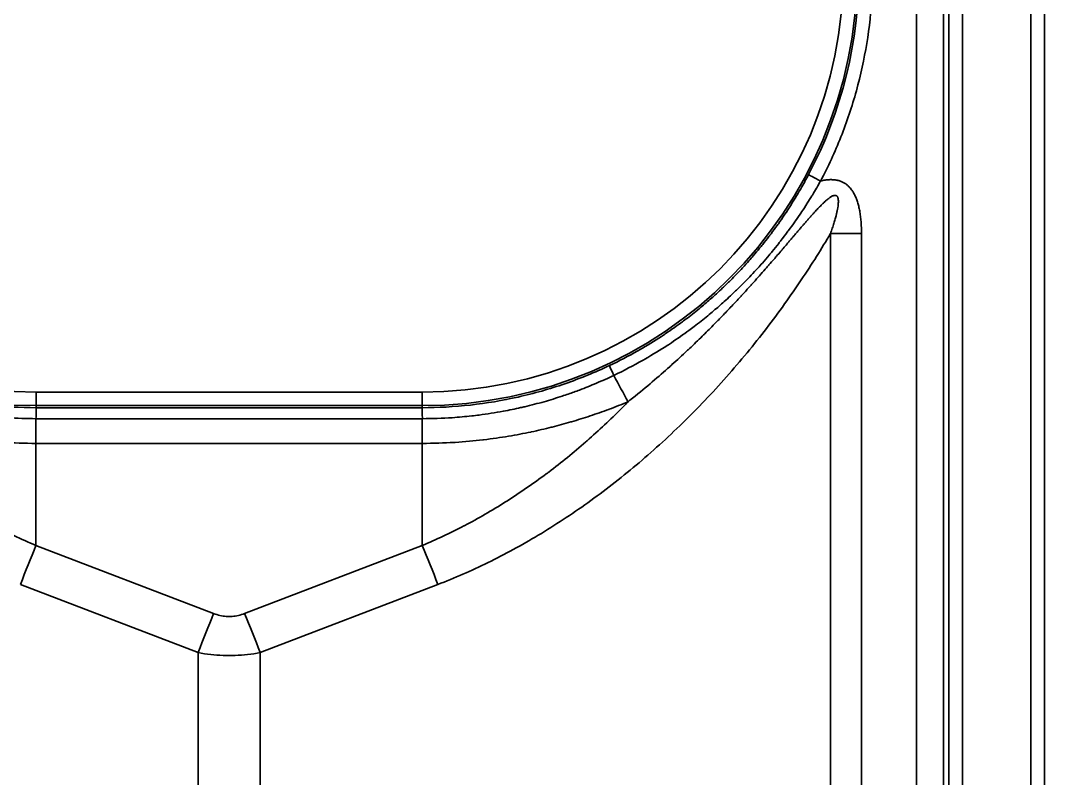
# Model space of a CAD drawing. Header units: millimetres. Extents: x 68 to 2000, y 100 to 2870.
# Drawn here: x 541.75 to 579.44, y 2348.93 to 2376.84 of the extents above; entities that cross this region are included whole.
import ezdxf

# ---------------------------------------------------------------- set-up
doc = ezdxf.new("R2010")
doc.units = ezdxf.units.MM
doc.header["$LTSCALE"] = 10
doc.layers.add('Sichtbar schmal (ISO)', color=7, linetype='Continuous', lineweight=35)

msp = doc.modelspace()

# ---------------------------------------------------------------- linework, layer by layer
at = {"layer": 'Sichtbar schmal (ISO)'}
for p, q in [((575.921, 1725.678), (575.921, 2421.662)), ((576.421, 2421.662), (576.421, 1725.678)), ((578.938, 1725.661), (578.938, 2421.679)), ((579.438, 2421.679), (579.438, 1725.661)), ((574.706, 2171.292), (574.729, 2421.474)), ((575.706, 2171.286), (575.729, 2421.469)), ((571.561, 2203.349), (571.561, 2368.994)), ((572.702, 2203.349), (572.702, 2368.994)), ((542.329, 2363.161), (556.529, 2363.161)), ((542.329, 2363.161), (542.329, 2362.661)), ((556.529, 2363.161), (556.529, 2362.661)), ((542.329, 2362.661), (556.529, 2362.661)), ((542.329, 2362.661), (542.329, 2362.585)), ((542.329, 2362.585), (556.529, 2362.585)), ((556.529, 2362.585), (556.529, 2362.661)), ((542.32, 2362.181), (556.539, 2362.181)), ((542.32, 2361.271), (542.32, 2362.181)), ((556.539, 2361.271), (556.539, 2362.181)), ((556.539, 2361.271), (542.32, 2361.271)), ((542.32, 2357.514), (542.32, 2361.271)), ((556.539, 2357.514), (556.539, 2361.271)), ((542.32, 2357.514), (548.859, 2355.006)), ((550, 2355.006), (556.539, 2357.514)), ((541.749, 2356.076), (548.288, 2353.569)), ((550.571, 2353.569), (557.11, 2356.076)), ((548.288, 2218.764), (548.288, 2353.569)), ((550.571, 2218.764), (550.571, 2353.569))]:
    msp.add_line(p, q, dxfattribs=at)
for centre, radius, start, end in [((542.329, 2378.67), 16.009, 90, 270), ((556.529, 2378.67), 16.009, 270, 90), ((542.329, 2378.67), 15.509, 90, 270), ((556.529, 2378.67), 15.509, 270, 90)]:
    msp.add_arc(centre, radius, start, end, dxfattribs=at)
for centre, major_axis, ratio, start_param, end_param in [((556.529, 2378.671), (16.083, 0), 0.999985, 5.797611, 6.7692), ((571.195, 2370.932), (-0.442, 0.233), 0.004632, 0.017453, 1.573238), ((572.702, 2368.942), (10, 0), 0.005236, 1.570796, 1.685164), ((563.637, 2363.684), (-0.214, 0.452), 0.013166, 0.017455, 1.36216), ((562.583, 2365.592), (-4.733, 8.809), 0.002478, 4.388757, 4.503357), ((556.535, 2362.085), (-0.005, 0.5), 0.011278, 4.904966, 6.265598), ((542.32, 2356.102), (1.79, 4.668), 0.104799, 1.304034, 1.616531), ((556.539, 2356.102), (-1.79, 4.668), 0.104799, 4.666655, 4.979151), ((548.859, 2353.595), (1.79, 4.668), 0.104798, 1.304034, 1.616531), ((550, 2353.595), (-1.79, 4.668), 0.104799, 4.666655, 4.979151)]:
    msp.add_ellipse(centre, major_axis=major_axis, ratio=ratio, start_param=start_param, end_param=end_param, dxfattribs=at)
for points, knots in [([(571.195, 2370.929), (571.475, 2371.459), (571.973, 2372.541), (572.544, 2374.242), (572.928, 2375.993), (573.12, 2377.775), (573.12, 2379.569), (572.926, 2381.351), (572.542, 2383.102), (571.971, 2384.803), (571.472, 2385.885), (571.192, 2386.415)], [0, 0, 0, 0, 0.1111111, 0.2222222, 0.3333333, 0.4444444, 0.5555556, 0.6666667, 0.7777778, 0.8888889, 1, 1, 1, 1]), ([(563.422, 2364.136), (563.789, 2364.31), (564.132, 2364.489), (564.451, 2364.67), (564.478, 2364.685), (564.506, 2364.701), (564.534, 2364.717), (564.821, 2364.881), (565.088, 2365.046), (565.338, 2365.21), (565.387, 2365.242), (565.435, 2365.274), (565.482, 2365.305), (565.703, 2365.454), (565.912, 2365.602), (566.109, 2365.748), (566.172, 2365.794), (566.233, 2365.84), (566.293, 2365.887), (566.464, 2366.017), (566.626, 2366.146), (566.78, 2366.274), (566.852, 2366.333), (566.922, 2366.392), (566.991, 2366.451), (567.121, 2366.563), (567.246, 2366.673), (567.365, 2366.782), (567.443, 2366.853), (567.518, 2366.923), (567.591, 2366.993), (567.69, 2367.086), (567.785, 2367.179), (567.877, 2367.27), (567.957, 2367.35), (568.035, 2367.43), (568.111, 2367.508), (568.185, 2367.585), (568.256, 2367.66), (568.325, 2367.735), (568.407, 2367.823), (568.486, 2367.91), (568.561, 2367.996), (568.615, 2368.057), (568.668, 2368.117), (568.719, 2368.177), (568.801, 2368.271), (568.879, 2368.364), (568.954, 2368.456), (568.992, 2368.502), (569.029, 2368.549), (569.066, 2368.594), (569.146, 2368.694), (569.223, 2368.792), (569.296, 2368.887), (569.322, 2368.921), (569.347, 2368.955), (569.373, 2368.989), (569.451, 2369.092), (569.525, 2369.193), (569.595, 2369.292), (569.612, 2369.315), (569.628, 2369.337), (569.644, 2369.359), (569.719, 2369.466), (569.791, 2369.57), (569.858, 2369.67), (569.867, 2369.682), (569.875, 2369.695), (569.883, 2369.707), (569.956, 2369.816), (570.024, 2369.92), (570.089, 2370.022), (570.091, 2370.025), (570.093, 2370.029), (570.096, 2370.032), (570.161, 2370.136), (570.223, 2370.235), (570.281, 2370.331), (570.284, 2370.337), (570.288, 2370.342), (570.291, 2370.347), (570.348, 2370.442), (570.402, 2370.533), (570.452, 2370.62), (570.457, 2370.629), (570.462, 2370.638), (570.467, 2370.646), (570.519, 2370.736), (570.567, 2370.821), (570.612, 2370.903), (570.615, 2370.908), (570.618, 2370.913), (570.62, 2370.919), (570.668, 2371.005), (570.712, 2371.087), (570.753, 2371.165)], [0, 0, 0, 0, 0.057476, 0.057476, 0.057476, 0.0625, 0.0625, 0.0625, 0.114893, 0.114893, 0.114893, 0.125, 0.125, 0.125, 0.172446, 0.172446, 0.172446, 0.1875, 0.1875, 0.1875, 0.230103, 0.230103, 0.230103, 0.25, 0.25, 0.25, 0.287857, 0.287857, 0.287857, 0.3125, 0.3125, 0.3125, 0.345699, 0.345699, 0.345699, 0.375, 0.375, 0.375, 0.403617, 0.403617, 0.403617, 0.4375, 0.4375, 0.4375, 0.461605, 0.461605, 0.461605, 0.5, 0.5, 0.5, 0.519654, 0.519654, 0.519654, 0.5625, 0.5625, 0.5625, 0.577754, 0.577754, 0.577754, 0.625, 0.625, 0.625, 0.635857, 0.635857, 0.635857, 0.6875, 0.6875, 0.6875, 0.693885, 0.693885, 0.693885, 0.75, 0.75, 0.75, 0.751922, 0.751922, 0.751922, 0.809348, 0.809348, 0.809348, 0.8125, 0.8125, 0.8125, 0.869312, 0.869312, 0.869312, 0.875, 0.875, 0.875, 0.933661, 0.933661, 0.933661, 0.9375, 0.9375, 0.9375, 1, 1, 1, 1]), ([(563.586, 2363.775), (563.963, 2363.954), (564.315, 2364.14), (564.643, 2364.325), (564.671, 2364.341), (564.7, 2364.358), (564.728, 2364.374), (565.023, 2364.543), (565.298, 2364.712), (565.556, 2364.881), (565.606, 2364.914), (565.655, 2364.946), (565.704, 2364.978), (565.932, 2365.131), (566.147, 2365.282), (566.35, 2365.432), (566.415, 2365.48), (566.478, 2365.527), (566.54, 2365.574), (566.716, 2365.708), (566.883, 2365.84), (567.042, 2365.97), (567.117, 2366.031), (567.189, 2366.092), (567.26, 2366.152), (567.395, 2366.266), (567.524, 2366.379), (567.647, 2366.49), (567.728, 2366.562), (567.806, 2366.634), (567.882, 2366.705), (567.984, 2366.801), (568.083, 2366.895), (568.177, 2366.988), (568.261, 2367.07), (568.342, 2367.151), (568.421, 2367.231), (568.497, 2367.309), (568.571, 2367.386), (568.643, 2367.462), (568.728, 2367.552), (568.81, 2367.641), (568.889, 2367.728), (568.945, 2367.79), (569, 2367.852), (569.053, 2367.912), (569.138, 2368.009), (569.22, 2368.103), (569.298, 2368.196), (569.338, 2368.244), (569.377, 2368.291), (569.416, 2368.337), (569.5, 2368.439), (569.58, 2368.538), (569.656, 2368.635), (569.683, 2368.67), (569.71, 2368.704), (569.737, 2368.738), (569.819, 2368.843), (569.896, 2368.946), (569.971, 2369.046), (569.988, 2369.069), (570.005, 2369.092), (570.021, 2369.114), (570.101, 2369.222), (570.176, 2369.327), (570.248, 2369.429), (570.257, 2369.441), (570.265, 2369.454), (570.274, 2369.466), (570.351, 2369.576), (570.423, 2369.682), (570.491, 2369.784), (570.494, 2369.788), (570.496, 2369.791), (570.498, 2369.795), (570.568, 2369.899), (570.634, 2370), (570.695, 2370.096), (570.699, 2370.102), (570.702, 2370.107), (570.706, 2370.112), (570.766, 2370.208), (570.823, 2370.299), (570.877, 2370.386), (570.882, 2370.395), (570.888, 2370.404), (570.893, 2370.413), (570.948, 2370.502), (570.998, 2370.587), (571.046, 2370.669), (571.049, 2370.674), (571.052, 2370.679), (571.055, 2370.685), (571.106, 2370.771), (571.152, 2370.852), (571.195, 2370.929)], [0, 0, 0, 0, 0.057475, 0.057475, 0.057475, 0.0625, 0.0625, 0.0625, 0.114892, 0.114892, 0.114892, 0.125, 0.125, 0.125, 0.172446, 0.172446, 0.172446, 0.1875, 0.1875, 0.1875, 0.230103, 0.230103, 0.230103, 0.25, 0.25, 0.25, 0.287856, 0.287856, 0.287856, 0.3125, 0.3125, 0.3125, 0.345699, 0.345699, 0.345699, 0.375, 0.375, 0.375, 0.403617, 0.403617, 0.403617, 0.4375, 0.4375, 0.4375, 0.461605, 0.461605, 0.461605, 0.5, 0.5, 0.5, 0.519654, 0.519654, 0.519654, 0.5625, 0.5625, 0.5625, 0.577754, 0.577754, 0.577754, 0.625, 0.625, 0.625, 0.635857, 0.635857, 0.635857, 0.6875, 0.6875, 0.6875, 0.693885, 0.693885, 0.693885, 0.75, 0.75, 0.75, 0.751922, 0.751922, 0.751922, 0.809348, 0.809348, 0.809348, 0.8125, 0.8125, 0.8125, 0.869313, 0.869313, 0.869313, 0.875, 0.875, 0.875, 0.93366, 0.93366, 0.93366, 0.9375, 0.9375, 0.9375, 1, 1, 1, 1]), ([(572.702, 2368.994), (572.702, 2369.074), (572.699, 2369.228), (572.687, 2369.442), (572.666, 2369.643), (572.637, 2369.829), (572.601, 2370.001), (572.557, 2370.16), (572.504, 2370.306), (572.443, 2370.439), (572.374, 2370.559), (572.296, 2370.664), (572.213, 2370.752), (572.125, 2370.823), (572.032, 2370.88), (571.926, 2370.928), (571.803, 2370.962), (571.666, 2370.981), (571.519, 2370.982), (571.362, 2370.965), (571.252, 2370.943), (571.195, 2370.929)], [0, 0, 0, 0, 0.0526316, 0.1052632, 0.1578947, 0.2105263, 0.2631579, 0.3157895, 0.3684211, 0.4210526, 0.4736842, 0.5263158, 0.5789474, 0.6315789, 0.6842105, 0.7368421, 0.7894737, 0.8421053, 0.8947368, 0.9473684, 1, 1, 1, 1]), ([(571.561, 2368.994), (571.585, 2369.062), (571.607, 2369.127), (571.628, 2369.189), (571.648, 2369.251), (571.667, 2369.311), (571.685, 2369.368), (571.703, 2369.426), (571.719, 2369.481), (571.733, 2369.533), (571.734, 2369.537), (571.735, 2369.541), (571.736, 2369.544), (571.75, 2369.593), (571.762, 2369.64), (571.773, 2369.685), (571.774, 2369.689), (571.775, 2369.693), (571.776, 2369.698), (571.787, 2369.741), (571.796, 2369.782), (571.805, 2369.822), (571.806, 2369.827), (571.807, 2369.832), (571.808, 2369.837), (571.816, 2369.875), (571.822, 2369.911), (571.828, 2369.945), (571.829, 2369.951), (571.83, 2369.956), (571.831, 2369.961), (571.836, 2369.994), (571.84, 2370.026), (571.843, 2370.055), (571.844, 2370.061), (571.845, 2370.066), (571.845, 2370.072), (571.848, 2370.1), (571.85, 2370.126), (571.85, 2370.151), (571.851, 2370.157), (571.851, 2370.162), (571.851, 2370.168), (571.851, 2370.191), (571.85, 2370.213), (571.849, 2370.233), (571.848, 2370.238), (571.848, 2370.243), (571.847, 2370.248), (571.845, 2370.266), (571.842, 2370.283), (571.839, 2370.298), (571.838, 2370.302), (571.836, 2370.307), (571.835, 2370.311), (571.831, 2370.324), (571.826, 2370.336), (571.821, 2370.347), (571.819, 2370.35), (571.817, 2370.353), (571.815, 2370.357), (571.809, 2370.366), (571.803, 2370.373), (571.795, 2370.38), (571.793, 2370.382), (571.79, 2370.384), (571.787, 2370.386), (571.78, 2370.392), (571.771, 2370.396), (571.762, 2370.399), (571.758, 2370.4), (571.754, 2370.401), (571.75, 2370.401), (571.741, 2370.403), (571.73, 2370.404), (571.718, 2370.403), (571.713, 2370.402), (571.707, 2370.402), (571.701, 2370.4), (571.689, 2370.398), (571.676, 2370.394), (571.661, 2370.389), (571.654, 2370.387), (571.647, 2370.383), (571.639, 2370.38), (571.624, 2370.373), (571.609, 2370.365), (571.593, 2370.356), (571.584, 2370.351), (571.574, 2370.345), (571.565, 2370.339), (571.548, 2370.328), (571.531, 2370.316), (571.513, 2370.303), (571.502, 2370.295), (571.491, 2370.287), (571.479, 2370.278), (571.461, 2370.263), (571.442, 2370.248), (571.423, 2370.232), (571.41, 2370.221), (571.397, 2370.209), (571.383, 2370.197), (571.363, 2370.18), (571.344, 2370.161), (571.323, 2370.142), (571.308, 2370.128), (571.292, 2370.113), (571.277, 2370.098), (571.256, 2370.078), (571.236, 2370.058), (571.214, 2370.036), (571.197, 2370.019), (571.18, 2370.001), (571.162, 2369.983), (571.141, 2369.961), (571.119, 2369.939), (571.098, 2369.916), (571.078, 2369.896), (571.059, 2369.875), (571.038, 2369.853), (571.017, 2369.83), (570.995, 2369.806), (570.973, 2369.782), (570.951, 2369.758), (570.928, 2369.733), (570.906, 2369.708), (570.884, 2369.683), (570.861, 2369.658), (570.838, 2369.632), (570.813, 2369.604), (570.788, 2369.576), (570.762, 2369.546), (570.739, 2369.52), (570.716, 2369.494), (570.692, 2369.466), (570.664, 2369.434), (570.635, 2369.401), (570.606, 2369.367), (570.582, 2369.34), (570.558, 2369.312), (570.533, 2369.283), (570.501, 2369.246), (570.468, 2369.208), (570.435, 2369.169), (570.41, 2369.14), (570.385, 2369.111), (570.359, 2369.081), (570.323, 2369.039), (570.286, 2368.995), (570.248, 2368.951), (570.223, 2368.921), (570.197, 2368.89), (570.17, 2368.859), (570.129, 2368.811), (570.087, 2368.761), (570.044, 2368.711), (570.017, 2368.679), (569.99, 2368.648), (569.963, 2368.616), (569.916, 2368.561), (569.868, 2368.505), (569.819, 2368.447), (569.792, 2368.415), (569.764, 2368.382), (569.735, 2368.349), (569.682, 2368.288), (569.628, 2368.224), (569.571, 2368.158), (569.543, 2368.125), (569.514, 2368.092), (569.485, 2368.058), (569.425, 2367.988), (569.362, 2367.916), (569.297, 2367.842), (569.268, 2367.808), (569.239, 2367.774), (569.208, 2367.74), (569.139, 2367.661), (569.068, 2367.579), (568.994, 2367.496), (568.964, 2367.462), (568.934, 2367.428), (568.903, 2367.393), (568.825, 2367.304), (568.743, 2367.213), (568.659, 2367.12), (568.629, 2367.086), (568.598, 2367.052), (568.567, 2367.018), (568.478, 2366.92), (568.386, 2366.819), (568.291, 2366.715), (568.26, 2366.682), (568.23, 2366.649), (568.199, 2366.616), (568.098, 2366.507), (567.994, 2366.396), (567.885, 2366.281), (567.855, 2366.249), (567.824, 2366.216), (567.793, 2366.184), (567.679, 2366.064), (567.56, 2365.94), (567.435, 2365.813), (567.405, 2365.782), (567.374, 2365.751), (567.343, 2365.719), (567.212, 2365.586), (567.076, 2365.449), (566.932, 2365.307), (566.902, 2365.278), (566.872, 2365.248), (566.841, 2365.218), (566.691, 2365.07), (566.533, 2364.918), (566.366, 2364.76), (566.337, 2364.733), (566.308, 2364.705), (566.278, 2364.677), (566.104, 2364.513), (565.921, 2364.344), (565.727, 2364.17), (565.699, 2364.145), (565.671, 2364.12), (565.643, 2364.094), (565.441, 2363.914), (565.229, 2363.728), (565.003, 2363.536), (564.977, 2363.514), (564.951, 2363.491), (564.924, 2363.469), (564.69, 2363.271), (564.442, 2363.066), (564.179, 2362.857), (564.156, 2362.838), (564.132, 2362.82), (564.109, 2362.801)], [0, 0, 0, 0, 0.0243902, 0.0243902, 0.0243902, 0.0487805, 0.0487805, 0.0487805, 0.0731707, 0.0731707, 0.0731707, 0.0748527, 0.0748527, 0.0748527, 0.097561, 0.097561, 0.097561, 0.0998044, 0.0998044, 0.0998044, 0.1219512, 0.1219512, 0.1219512, 0.1247568, 0.1247568, 0.1247568, 0.1463415, 0.1463415, 0.1463415, 0.1497076, 0.1497076, 0.1497076, 0.1707317, 0.1707317, 0.1707317, 0.1746549, 0.1746549, 0.1746549, 0.195122, 0.195122, 0.195122, 0.1996031, 0.1996031, 0.1996031, 0.2195122, 0.2195122, 0.2195122, 0.2245607, 0.2245607, 0.2245607, 0.2439024, 0.2439024, 0.2439024, 0.2495163, 0.2495163, 0.2495163, 0.2682927, 0.2682927, 0.2682927, 0.2745076, 0.2745076, 0.2745076, 0.2926829, 0.2926829, 0.2926829, 0.2994542, 0.2994542, 0.2994542, 0.3170732, 0.3170732, 0.3170732, 0.3243392, 0.3243392, 0.3243392, 0.3414634, 0.3414634, 0.3414634, 0.3493108, 0.3493108, 0.3493108, 0.3658537, 0.3658537, 0.3658537, 0.3742643, 0.3742643, 0.3742643, 0.3902439, 0.3902439, 0.3902439, 0.399219, 0.399219, 0.399219, 0.4146341, 0.4146341, 0.4146341, 0.4241565, 0.4241565, 0.4241565, 0.4390244, 0.4390244, 0.4390244, 0.449109, 0.449109, 0.449109, 0.4634146, 0.4634146, 0.4634146, 0.4740687, 0.4740687, 0.4740687, 0.4878049, 0.4878049, 0.4878049, 0.4990241, 0.4990241, 0.4990241, 0.5121951, 0.5121951, 0.5121951, 0.5239691, 0.5239691, 0.5239691, 0.5365854, 0.5365854, 0.5365854, 0.5489171, 0.5489171, 0.5489171, 0.5609756, 0.5609756, 0.5609756, 0.5738678, 0.5738678, 0.5738678, 0.5853659, 0.5853659, 0.5853659, 0.5988178, 0.5988178, 0.5988178, 0.6097561, 0.6097561, 0.6097561, 0.6237689, 0.6237689, 0.6237689, 0.6341463, 0.6341463, 0.6341463, 0.6487211, 0.6487211, 0.6487211, 0.6585366, 0.6585366, 0.6585366, 0.6736706, 0.6736706, 0.6736706, 0.6829268, 0.6829268, 0.6829268, 0.6986202, 0.6986202, 0.6986202, 0.7073171, 0.7073171, 0.7073171, 0.7235703, 0.7235703, 0.7235703, 0.7317073, 0.7317073, 0.7317073, 0.7485199, 0.7485199, 0.7485199, 0.7560976, 0.7560976, 0.7560976, 0.7734737, 0.7734737, 0.7734737, 0.7804878, 0.7804878, 0.7804878, 0.7984279, 0.7984279, 0.7984279, 0.804878, 0.804878, 0.804878, 0.8233753, 0.8233753, 0.8233753, 0.8292683, 0.8292683, 0.8292683, 0.8483223, 0.8483223, 0.8483223, 0.8536585, 0.8536585, 0.8536585, 0.8732732, 0.8732732, 0.8732732, 0.8780488, 0.8780488, 0.8780488, 0.8982245, 0.8982245, 0.8982245, 0.902439, 0.902439, 0.902439, 0.9231763, 0.9231763, 0.9231763, 0.9268293, 0.9268293, 0.9268293, 0.9481264, 0.9481264, 0.9481264, 0.9512195, 0.9512195, 0.9512195, 0.9730811, 0.9730811, 0.9730811, 0.9756098, 0.9756098, 0.9756098, 0.9980195, 0.9980195, 0.9980195, 0.9999998, 0.9999998, 0.9999998, 0.9999998]), ([(557.11, 2356.076), (557.725, 2356.312), (558.34, 2356.581), (558.957, 2356.883), (559.573, 2357.185), (560.19, 2357.52), (560.804, 2357.889), (561.418, 2358.257), (562.029, 2358.658), (562.63, 2359.089), (563.232, 2359.52), (563.825, 2359.98), (564.407, 2360.469), (564.988, 2360.958), (565.559, 2361.475), (566.115, 2362.019), (566.671, 2362.562), (567.213, 2363.132), (567.731, 2363.718), (568.249, 2364.304), (568.744, 2364.906), (569.205, 2365.506), (569.666, 2366.106), (570.093, 2366.705), (570.485, 2367.288), (570.877, 2367.872), (571.233, 2368.44), (571.561, 2368.994)], [0, 0, 0, 0, 0.1111111, 0.1111111, 0.1111111, 0.2222222, 0.2222222, 0.2222222, 0.3333333, 0.3333333, 0.3333333, 0.4444444, 0.4444444, 0.4444444, 0.5555556, 0.5555556, 0.5555556, 0.6666667, 0.6666667, 0.6666667, 0.7777778, 0.7777778, 0.7777778, 0.8888889, 0.8888889, 0.8888889, 0.9999999, 0.9999999, 0.9999999, 0.9999999]), ([(535.436, 2364.136), (535.968, 2363.884), (536.515, 2363.66), (537.076, 2363.467), (537.637, 2363.273), (538.211, 2363.109), (538.792, 2362.979), (539.373, 2362.848), (539.961, 2362.749), (540.552, 2362.683), (541.142, 2362.618), (541.736, 2362.585), (542.329, 2362.585)], [0, 0, 0, 0, 0.25, 0.25, 0.25, 0.5, 0.5, 0.5, 0.75, 0.75, 0.75, 1, 1, 1, 1]), ([(556.529, 2362.585), (557.123, 2362.585), (557.717, 2362.618), (558.308, 2362.684), (558.898, 2362.749), (559.486, 2362.848), (560.067, 2362.979), (560.648, 2363.11), (561.223, 2363.273), (561.783, 2363.467), (562.344, 2363.66), (562.891, 2363.884), (563.422, 2364.136)], [0, 0, 0, 0, 0.25, 0.25, 0.25, 0.5, 0.5, 0.5, 0.75, 0.75, 0.75, 1, 1, 1, 1]), ([(535.272, 2363.775), (535.527, 2363.654), (535.786, 2363.539), (536.047, 2363.43), (536.28, 2363.334), (536.515, 2363.243), (536.752, 2363.157), (536.817, 2363.133), (536.882, 2363.11), (536.947, 2363.088), (537.102, 2363.034), (537.259, 2362.982), (537.416, 2362.933), (537.634, 2362.865), (537.854, 2362.801), (538.076, 2362.741), (538.283, 2362.686), (538.492, 2362.634), (538.702, 2362.586), (538.724, 2362.581), (538.747, 2362.576), (538.77, 2362.571), (539.018, 2362.516), (539.268, 2362.467), (539.518, 2362.423), (539.793, 2362.375), (540.069, 2362.335), (540.346, 2362.301), (540.397, 2362.295), (540.449, 2362.289), (540.501, 2362.283), (540.758, 2362.254), (541.016, 2362.231), (541.275, 2362.215), (541.623, 2362.192), (541.971, 2362.181), (542.32, 2362.181)], [0, 0, 0, 0, 0.117316, 0.117316, 0.117316, 0.221559, 0.221559, 0.221559, 0.25, 0.25, 0.25, 0.31765, 0.31765, 0.31765, 0.411827, 0.411827, 0.411827, 0.5, 0.5, 0.5, 0.509587, 0.509587, 0.509587, 0.613981, 0.613981, 0.613981, 0.728548, 0.728548, 0.728548, 0.75, 0.75, 0.75, 0.85646, 0.85646, 0.85646, 1, 1, 1, 1]), ([(556.539, 2362.181), (556.906, 2362.181), (557.273, 2362.193), (557.64, 2362.218), (557.88, 2362.235), (558.119, 2362.256), (558.358, 2362.283), (558.45, 2362.293), (558.541, 2362.304), (558.632, 2362.316), (558.929, 2362.354), (559.225, 2362.401), (559.52, 2362.455), (559.733, 2362.495), (559.946, 2362.539), (560.158, 2362.587), (560.209, 2362.598), (560.259, 2362.61), (560.31, 2362.622), (560.548, 2362.678), (560.786, 2362.74), (561.021, 2362.807), (561.244, 2362.87), (561.465, 2362.938), (561.683, 2363.011), (561.76, 2363.036), (561.836, 2363.062), (561.912, 2363.088), (562.049, 2363.136), (562.186, 2363.185), (562.321, 2363.236), (562.532, 2363.316), (562.74, 2363.399), (562.947, 2363.487), (563.162, 2363.579), (563.376, 2363.675), (563.586, 2363.775)], [0, 0, 0, 0, 0.1511745, 0.1511745, 0.1511745, 0.25, 0.25, 0.25, 0.2878367, 0.2878367, 0.2878367, 0.4108273, 0.4108273, 0.4108273, 0.5, 0.5, 0.5, 0.521296, 0.521296, 0.521296, 0.6219285, 0.6219285, 0.6219285, 0.7168528, 0.7168528, 0.7168528, 0.75, 0.75, 0.75, 0.8099122, 0.8099122, 0.8099122, 0.9029114, 0.9029114, 0.9029114, 0.9999993, 0.9999993, 0.9999993, 0.9999993]), ([(534.75, 2362.801), (535.181, 2362.357), (535.629, 2361.926), (536.093, 2361.512), (536.175, 2361.438), (536.258, 2361.365), (536.342, 2361.292), (536.727, 2360.957), (537.123, 2360.633), (537.531, 2360.321), (537.757, 2360.148), (537.986, 2359.979), (538.219, 2359.813), (538.499, 2359.614), (538.784, 2359.421), (539.073, 2359.234), (539.458, 2358.986), (539.851, 2358.749), (540.246, 2358.528), (540.393, 2358.445), (540.541, 2358.365), (540.688, 2358.287), (541.231, 2357.999), (541.775, 2357.742), (542.32, 2357.514)], [0, 0, 0, 0, 0.2, 0.2, 0.2, 0.2356374, 0.2356374, 0.2356374, 0.4, 0.4, 0.4, 0.4907176, 0.4907176, 0.4907176, 0.6, 0.6, 0.6, 0.7456871, 0.7456871, 0.7456871, 0.8, 0.8, 0.8, 1, 1, 1, 1]), ([(542.32, 2361.271), (541.893, 2361.271), (541.49, 2361.286), (541.115, 2361.309), (541.004, 2361.316), (540.895, 2361.324), (540.788, 2361.333), (540.536, 2361.353), (540.297, 2361.377), (540.068, 2361.404), (539.784, 2361.437), (539.516, 2361.475), (539.26, 2361.517), (539.223, 2361.523), (539.186, 2361.529), (539.149, 2361.535), (538.86, 2361.583), (538.588, 2361.635), (538.327, 2361.69), (538.134, 2361.731), (537.946, 2361.774), (537.763, 2361.818), (537.699, 2361.834), (537.636, 2361.849), (537.573, 2361.865), (537.329, 2361.927), (537.092, 2361.991), (536.856, 2362.06), (536.672, 2362.114), (536.489, 2362.17), (536.306, 2362.229), (536.254, 2362.247), (536.201, 2362.264), (536.148, 2362.281), (535.913, 2362.359), (535.679, 2362.442), (535.445, 2362.529), (535.266, 2362.596), (535.087, 2362.665), (534.909, 2362.737), (534.856, 2362.758), (534.803, 2362.78), (534.75, 2362.801)], [0, 0, 0, 0, 0.1111111, 0.1111111, 0.1111111, 0.144216, 0.144216, 0.144216, 0.2222222, 0.2222222, 0.2222222, 0.3191986, 0.3191986, 0.3191986, 0.3333333, 0.3333333, 0.3333333, 0.4444444, 0.4444444, 0.4444444, 0.5268926, 0.5268926, 0.5268926, 0.5555556, 0.5555556, 0.5555556, 0.6666667, 0.6666667, 0.6666667, 0.7529128, 0.7529128, 0.7529128, 0.7777778, 0.7777778, 0.7777778, 0.8888889, 0.8888889, 0.8888889, 0.9744804, 0.9744804, 0.9744804, 0.9999999, 0.9999999, 0.9999999, 0.9999999]), ([(564.109, 2362.801), (563.878, 2362.706), (563.646, 2362.615), (563.413, 2362.529), (563.41, 2362.527), (563.407, 2362.526), (563.403, 2362.525), (563.176, 2362.441), (562.948, 2362.36), (562.72, 2362.284), (562.716, 2362.283), (562.713, 2362.282), (562.71, 2362.281), (562.483, 2362.206), (562.256, 2362.135), (562.027, 2362.068), (562.019, 2362.065), (562.011, 2362.063), (562.002, 2362.06), (561.775, 2361.994), (561.547, 2361.931), (561.313, 2361.872), (561.304, 2361.87), (561.294, 2361.867), (561.285, 2361.865), (561.047, 2361.805), (560.804, 2361.748), (560.55, 2361.694), (560.543, 2361.693), (560.537, 2361.691), (560.53, 2361.69), (560.269, 2361.635), (559.997, 2361.583), (559.709, 2361.535), (559.42, 2361.486), (559.115, 2361.442), (558.79, 2361.404), (558.78, 2361.403), (558.77, 2361.401), (558.761, 2361.4), (558.443, 2361.363), (558.107, 2361.332), (557.743, 2361.309), (557.731, 2361.308), (557.719, 2361.308), (557.707, 2361.307), (557.343, 2361.285), (556.952, 2361.271), (556.539, 2361.271)], [0, 0, 0, 0, 0.111111, 0.111111, 0.111111, 0.11267, 0.11267, 0.11267, 0.220675, 0.220675, 0.220675, 0.222222, 0.222222, 0.222222, 0.329386, 0.329386, 0.329386, 0.333333, 0.333333, 0.333333, 0.440102, 0.440102, 0.440102, 0.444444, 0.444444, 0.444444, 0.552829, 0.552829, 0.552829, 0.555556, 0.555556, 0.555556, 0.666667, 0.666667, 0.666667, 0.777778, 0.777778, 0.777778, 0.781096, 0.781096, 0.781096, 0.888889, 0.888889, 0.888889, 0.892494, 0.892494, 0.892494, 1, 1, 1, 1]), ([(556.539, 2357.514), (557.048, 2357.727), (557.56, 2357.967), (558.071, 2358.234), (558.08, 2358.239), (558.089, 2358.244), (558.098, 2358.248), (558.599, 2358.511), (559.101, 2358.8), (559.599, 2359.115), (559.617, 2359.127), (559.636, 2359.139), (559.655, 2359.15), (560.139, 2359.458), (560.621, 2359.791), (561.096, 2360.146), (561.128, 2360.169), (561.159, 2360.193), (561.191, 2360.217), (561.652, 2360.565), (562.107, 2360.934), (562.553, 2361.323), (562.596, 2361.361), (562.64, 2361.399), (562.683, 2361.438), (563.115, 2361.82), (563.537, 2362.22), (563.95, 2362.639), (564.003, 2362.693), (564.056, 2362.747), (564.109, 2362.801)], [0, 0, 0, 0, 0.196594, 0.196594, 0.196594, 0.2, 0.2, 0.2, 0.392801, 0.392801, 0.392801, 0.4, 0.4, 0.4, 0.587574, 0.587574, 0.587574, 0.6, 0.6, 0.6, 0.782197, 0.782197, 0.782197, 0.8, 0.8, 0.8, 0.977177, 0.977177, 0.977177, 1, 1, 1, 1]), ([(542.32, 2362.181), (542.32, 2362.225), (542.321, 2362.269), (542.322, 2362.309), (542.322, 2362.35), (542.323, 2362.387), (542.324, 2362.421), (542.324, 2362.455), (542.325, 2362.484), (542.326, 2362.508), (542.326, 2362.532), (542.327, 2362.551), (542.328, 2362.564), (542.328, 2362.577), (542.329, 2362.584), (542.329, 2362.585)], [0, 0, 0, 0, 0.2, 0.2, 0.2, 0.4, 0.4, 0.4, 0.6, 0.6, 0.6, 0.8, 0.8, 0.8, 1, 1, 1, 1]), ([(548.859, 2355.006), (548.937, 2354.977), (549.091, 2354.93), (549.317, 2354.896), (549.541, 2354.896), (549.767, 2354.93), (549.922, 2354.977), (550, 2355.006)], [0.0000017, 0.0000017, 0.0000017, 0.0000017, 0.2, 0.4, 0.6, 0.8, 1, 1, 1, 1]), ([(548.288, 2353.569), (548.444, 2353.539), (548.599, 2353.515), (548.751, 2353.498), (548.904, 2353.481), (549.054, 2353.469), (549.204, 2353.464), (549.354, 2353.458), (549.504, 2353.458), (549.654, 2353.464), (549.804, 2353.469), (549.955, 2353.481), (550.107, 2353.498), (550.26, 2353.515), (550.415, 2353.539), (550.571, 2353.569)], [0.0000009, 0.0000009, 0.0000009, 0.0000009, 0.2, 0.2, 0.2, 0.4, 0.4, 0.4, 0.6, 0.6, 0.6, 0.8, 0.8, 0.8, 1, 1, 1, 1])]:
    msp.add_open_spline(points, degree=3, knots=knots, dxfattribs=at)

doc.saveas('drawing.dxf')
